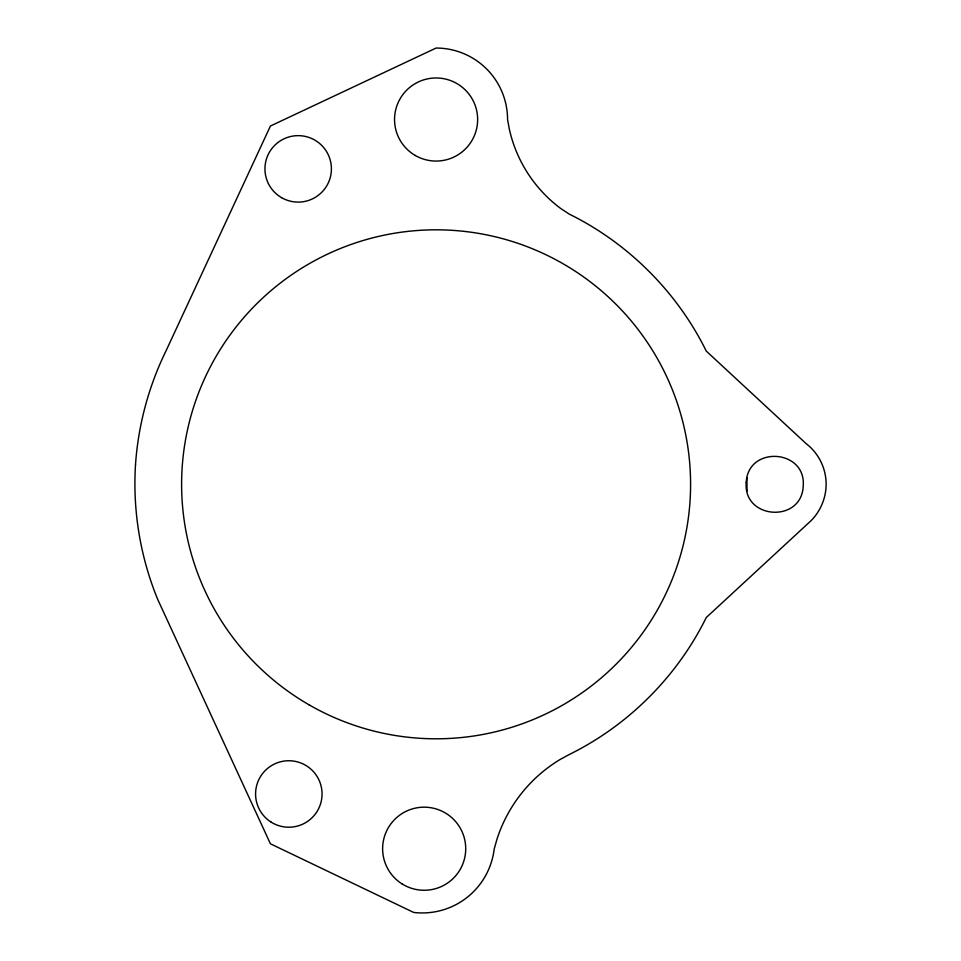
<?xml version="1.0" encoding="UTF-8"?>
<svg xmlns="http://www.w3.org/2000/svg" width="961" height="961" viewBox="0 0 961 961"><rect width="100%" height="100%" fill="white"/><g stroke="black" fill="none" stroke-linecap="round" stroke-linejoin="round"><path stroke-width="1.44" d="M746.997 491.143L746.961 477.641M135.513 464.607C132.606 510.543 140.282 557.032 157.796 599.592L270.425 843.794L413.698 912.445A72.411 72.411 0 0 0 494.17 849.116L497.005 839.109A144.943 144.943 0 0 1 560.251 759.394L569.32 754.481C628.326 725.387 677.181 676.544 706.263 617.539L811.072 520.67C820.586 511.096 826.088 497.81 826.136 484.308A51.413 51.413 0 0 0 806.015 443.526L706.263 351.077C677.181 292.084 628.326 243.229 569.32 214.147L561.188 208.837A135.525 135.525 0 0 1 509.318 129.074L507.564 119.512A71.462 71.462 0 0 0 436.09 48.05L270.425 126.023L165.929 351.077C148.595 386.514 138.216 425.255 135.513 464.607M746.216 482.446C743.021 519.541 801.546 523.385 803.216 486.182C806.423 449.075 747.886 445.243 746.216 482.446M308.853 704.701A254.485 254.485 0 0 0 690.587 484.308A254.485 254.485 0 0 0 308.853 263.915A254.485 254.485 0 0 0 308.853 704.701M415.32 155.502A41.551 41.551 0 0 0 477.641 119.512A41.551 41.551 0 0 0 415.32 83.535A41.551 41.551 0 0 0 415.32 155.502M401.782 883.724A41.551 41.551 0 0 0 465.677 850.593A41.551 41.551 0 0 0 405.037 811.841A41.551 41.551 0 0 0 401.782 883.724M281.561 197.654A33.239 33.239 0 0 0 331.413 168.872A33.239 33.239 0 0 0 281.561 140.09A33.239 33.239 0 0 0 281.561 197.654M271.134 822.123A33.239 33.239 0 0 0 322.031 795.215A33.239 33.239 0 0 0 273.272 764.596A33.239 33.239 0 0 0 271.134 822.123"/></g></svg>
